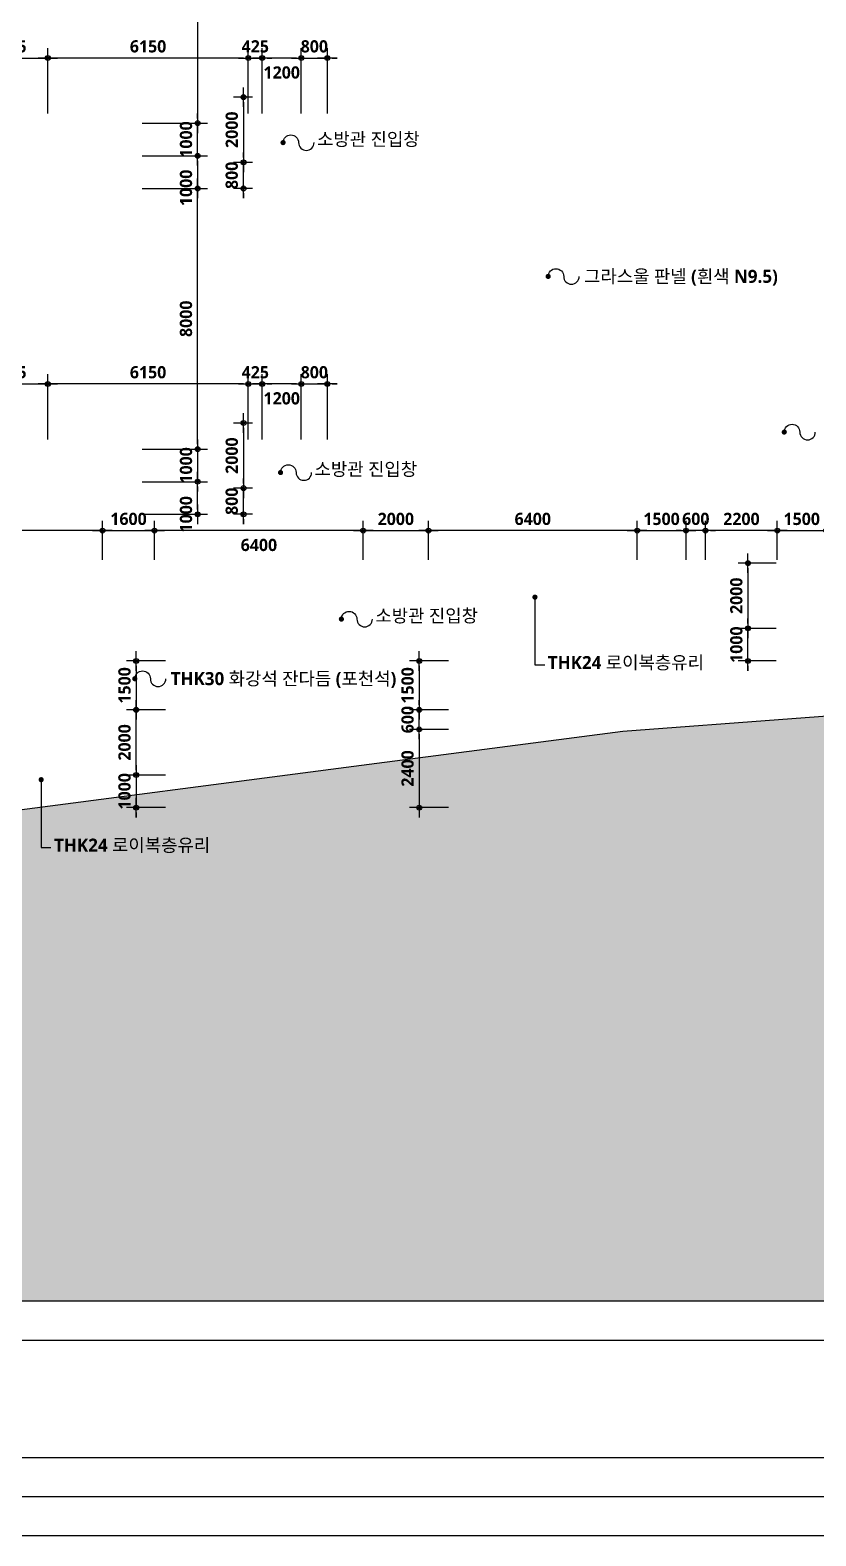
# Model space of a CAD drawing. Header units: millimetres. Extents: x 0 to 190005487, y 0 to 455456909.
# Drawn here: x 54906 to 79006, y 186976 to 233180 of the extents above; entities that cross this region are included whole.
import ezdxf

# ---------------------------------------------------------------- set-up
doc = ezdxf.new("R2010")
doc.units = ezdxf.units.MM
doc.header["$LTSCALE"] = 150
doc.header["$MEASUREMENT"] = 0
doc.header["$PDSIZE"] = -10
doc.layers.get('0').update_dxf_attribs({"linetype": 'CONTINUOUS'})
doc.layers.get('Defpoints').update_dxf_attribs({"color": 153, "linetype": 'CONTINUOUS'})
for name, color, linetype in [('A-ANNO-DIM', 4, 'CONTINUOUS'), ('A-ANNO-LEAD', 4, 'CONTINUOUS'), ('A-ANNO-TEXT1', 7, 'CONTINUOUS'), ('A-SECT-SOIL-PAT1', 253, 'CONTINUOUS')]:
    doc.layers.add(name, color=color, linetype=linetype)
doc.layers.add('Defpoint', color=161, linetype='CONTINUOUS', plot=False)
doc.styles.add('2020음성 1차', font='NanumGothicBold.ttf')
doc.styles.add('SH_대대리576', font='NanumGothicBold.ttf')
doc.dimstyles.new('SHP300내부', dxfattribs={"dimscale": 150, "dimtxt": 2.5, "dimasz": 1, "dimexe": 2, "dimexo": 2, "dimgap": 1, "dimtad": 1, "dimdec": 0, "dimzin": 0, "dimdsep": 46, "dimtxsty": 'SH_대대리576', "dimblk": 'DIMDOT', "dimcen": 0.09, "dimclrd": 256, "dimclre": 256, "dimclrt": 3, "dimadec": 0, "dimazin": 1, "dimtfac": 1, "dimtdec": 0, "dimtix": 1, "dimtmove": 2, "dimatfit": 0, "dimldrblk": 'DIMDOT', "dimfxl": 1, "dimtolj": 1, "dimtzin": 0, "dimlwd": -1, "dimlwe": -1, "dimarcsym": 0})

# ---------------------------------------------------------------- blocks, each defined once
blk = doc.blocks.new('DIMDOT')
at = {"color": 0}
blk.add_line((-2, 0), (2, 0), dxfattribs=at)
for radius in [0.5, 0.25]:
    blk.add_circle((0, 0), radius, dxfattribs=at)
blk = doc.blocks.new('*D5218')
at = {"layer": 'A-ANNO-DIM'}
for p, q in [((53023, 230623), (53023, 232623)), ((55448, 230623), (55448, 232623)), ((53173, 232323), (55298, 232323))]:
    blk.add_line(p, q, dxfattribs=at)
at = {"layer": 'Defpoints', "color": 0}
for p in [(55448, 232323), (53023, 230323), (55448, 230323)]:
    blk.add_point(p, dxfattribs=at)
at = {"layer": 'A-ANNO-DIM', "linetype": 'ByBlock', "xscale": 150, "yscale": 150, "zscale": 150, "rotation": 180}
blk.add_blockref('DIMDOT', (53023, 232323), dxfattribs=at)
at = {"layer": 'A-ANNO-DIM', "linetype": 'ByBlock', "xscale": 150, "yscale": 150, "zscale": 150}
blk.add_blockref('DIMDOT', (55448, 232323), dxfattribs=at)
at = {"layer": 'A-ANNO-DIM', "color": 3, "insert": (54236, 232680), "char_height": 375, "attachment_point": 5, "style": 'SH_대대리576'}
blk.add_mtext('\\A1;2425', dxfattribs=at)
blk = doc.blocks.new('*D5219')
at = {"layer": 'A-ANNO-DIM'}
for p, q in [((55448, 230623), (55448, 232623)), ((61598, 230623), (61598, 232623)), ((61448, 232323), (55598, 232323))]:
    blk.add_line(p, q, dxfattribs=at)
at = {"layer": 'Defpoints', "color": 0}
for p in [(55448, 232323), (55448, 230323), (61598, 230323)]:
    blk.add_point(p, dxfattribs=at)
at = {"layer": 'A-ANNO-DIM', "linetype": 'ByBlock', "xscale": 150, "yscale": 150, "zscale": 150, "rotation": 180}
blk.add_blockref('DIMDOT', (55448, 232323), dxfattribs=at)
at = {"layer": 'A-ANNO-DIM', "linetype": 'ByBlock', "xscale": 150, "yscale": 150, "zscale": 150}
blk.add_blockref('DIMDOT', (61598, 232323), dxfattribs=at)
at = {"layer": 'A-ANNO-DIM', "color": 3, "insert": (58523, 232680), "char_height": 375, "attachment_point": 5, "style": 'SH_대대리576'}
blk.add_mtext('\\A1;6150', dxfattribs=at)
blk = doc.blocks.new('*D5220')
at = {"layer": 'A-ANNO-DIM'}
for p, q in [((61598, 230623), (61598, 232623)), ((62023, 230623), (62023, 232623)), ((61448, 232323), (61298, 232323)), ((61598, 232323), (62023, 232323)), ((62173, 232323), (62323, 232323))]:
    blk.add_line(p, q, dxfattribs=at)
at = {"layer": 'Defpoints', "color": 0}
for p in [(62023, 232323), (61598, 230323), (62023, 230323)]:
    blk.add_point(p, dxfattribs=at)
at = {"layer": 'A-ANNO-DIM', "linetype": 'ByBlock', "xscale": 150, "yscale": 150, "zscale": 150}
blk.add_blockref('DIMDOT', (61598, 232323), dxfattribs=at)
at = {"layer": 'A-ANNO-DIM', "linetype": 'ByBlock', "xscale": 150, "yscale": 150, "zscale": 150, "rotation": 180}
blk.add_blockref('DIMDOT', (62023, 232323), dxfattribs=at)
at = {"layer": 'A-ANNO-DIM', "color": 3, "insert": (61811, 232680), "char_height": 375, "attachment_point": 5, "style": 'SH_대대리576'}
blk.add_mtext('\\A1;425', dxfattribs=at)
blk = doc.blocks.new('*D5250')
at = {"layer": 'A-ANNO-DIM'}
for p, q in [((62023, 230623), (62023, 232623)), ((63223, 230623), (63223, 232623)), ((63073, 232323), (62173, 232323))]:
    blk.add_line(p, q, dxfattribs=at)
at = {"layer": 'Defpoints', "color": 0}
for p in [(62023, 232323), (62023, 230323), (63223, 230323)]:
    blk.add_point(p, dxfattribs=at)
at = {"layer": 'A-ANNO-DIM', "linetype": 'ByBlock', "xscale": 150, "yscale": 150, "zscale": 150, "rotation": 180}
blk.add_blockref('DIMDOT', (62023, 232323), dxfattribs=at)
at = {"layer": 'A-ANNO-DIM', "linetype": 'ByBlock', "xscale": 150, "yscale": 150, "zscale": 150}
blk.add_blockref('DIMDOT', (63223, 232323), dxfattribs=at)
at = {"layer": 'A-ANNO-DIM', "color": 3, "insert": (62623, 231879), "char_height": 375, "attachment_point": 5, "style": 'SH_대대리576'}
blk.add_mtext('\\A1;1200', dxfattribs=at)
blk = doc.blocks.new('*D5251')
at = {"layer": 'A-ANNO-DIM'}
for p, q in [((63223, 230623), (63223, 232623)), ((64023, 230623), (64023, 232623)), ((63073, 232323), (62923, 232323)), ((63223, 232323), (64023, 232323)), ((64173, 232323), (64323, 232323))]:
    blk.add_line(p, q, dxfattribs=at)
at = {"layer": 'Defpoints', "color": 0}
for p in [(64023, 232323), (63223, 230323), (64023, 230323)]:
    blk.add_point(p, dxfattribs=at)
at = {"layer": 'A-ANNO-DIM', "linetype": 'ByBlock', "xscale": 150, "yscale": 150, "zscale": 150}
blk.add_blockref('DIMDOT', (63223, 232323), dxfattribs=at)
at = {"layer": 'A-ANNO-DIM', "linetype": 'ByBlock', "xscale": 150, "yscale": 150, "zscale": 150, "rotation": 180}
blk.add_blockref('DIMDOT', (64023, 232323), dxfattribs=at)
at = {"layer": 'A-ANNO-DIM', "color": 3, "insert": (63623, 232680), "char_height": 375, "attachment_point": 5, "style": 'SH_대대리576'}
blk.add_mtext('\\A1;800', dxfattribs=at)
blk = doc.blocks.new('*D5257')
at = {"layer": 'A-ANNO-DIM'}
for p, q in [((53023, 220623), (53023, 222623)), ((53173, 222323), (55298, 222323)), ((55448, 220623), (55448, 222623))]:
    blk.add_line(p, q, dxfattribs=at)
at = {"layer": 'Defpoints', "color": 0}
for p in [(55448, 222323), (53023, 220323), (55448, 220323)]:
    blk.add_point(p, dxfattribs=at)
at = {"layer": 'A-ANNO-DIM', "linetype": 'ByBlock', "xscale": 150, "yscale": 150, "zscale": 150, "rotation": 180}
blk.add_blockref('DIMDOT', (53023, 222323), dxfattribs=at)
at = {"layer": 'A-ANNO-DIM', "linetype": 'ByBlock', "xscale": 150, "yscale": 150, "zscale": 150}
blk.add_blockref('DIMDOT', (55448, 222323), dxfattribs=at)
at = {"layer": 'A-ANNO-DIM', "color": 3, "insert": (54236, 222680), "char_height": 375, "attachment_point": 5, "style": 'SH_대대리576'}
blk.add_mtext('\\A1;2425', dxfattribs=at)
blk = doc.blocks.new('*D5258')
at = {"layer": 'A-ANNO-DIM'}
for p, q in [((55448, 220623), (55448, 222623)), ((61448, 222323), (55598, 222323)), ((61598, 220623), (61598, 222623))]:
    blk.add_line(p, q, dxfattribs=at)
at = {"layer": 'Defpoints', "color": 0}
for p in [(55448, 222323), (55448, 220323), (61598, 220323)]:
    blk.add_point(p, dxfattribs=at)
at = {"layer": 'A-ANNO-DIM', "linetype": 'ByBlock', "xscale": 150, "yscale": 150, "zscale": 150, "rotation": 180}
blk.add_blockref('DIMDOT', (55448, 222323), dxfattribs=at)
at = {"layer": 'A-ANNO-DIM', "linetype": 'ByBlock', "xscale": 150, "yscale": 150, "zscale": 150}
blk.add_blockref('DIMDOT', (61598, 222323), dxfattribs=at)
at = {"layer": 'A-ANNO-DIM', "color": 3, "insert": (58523, 222680), "char_height": 375, "attachment_point": 5, "style": 'SH_대대리576'}
blk.add_mtext('\\A1;6150', dxfattribs=at)
blk = doc.blocks.new('*D5259')
at = {"layer": 'A-ANNO-DIM'}
for p, q in [((61448, 222323), (61298, 222323)), ((61598, 220623), (61598, 222623)), ((61598, 222323), (62023, 222323)), ((62023, 220623), (62023, 222623)), ((62173, 222323), (62323, 222323))]:
    blk.add_line(p, q, dxfattribs=at)
at = {"layer": 'Defpoints', "color": 0}
for p in [(62023, 222323), (61598, 220323), (62023, 220323)]:
    blk.add_point(p, dxfattribs=at)
at = {"layer": 'A-ANNO-DIM', "linetype": 'ByBlock', "xscale": 150, "yscale": 150, "zscale": 150}
blk.add_blockref('DIMDOT', (61598, 222323), dxfattribs=at)
at = {"layer": 'A-ANNO-DIM', "linetype": 'ByBlock', "xscale": 150, "yscale": 150, "zscale": 150, "rotation": 180}
blk.add_blockref('DIMDOT', (62023, 222323), dxfattribs=at)
at = {"layer": 'A-ANNO-DIM', "color": 3, "insert": (61811, 222680), "char_height": 375, "attachment_point": 5, "style": 'SH_대대리576'}
blk.add_mtext('\\A1;425', dxfattribs=at)
blk = doc.blocks.new('*D5260')
at = {"layer": 'A-ANNO-DIM'}
for p, q in [((62023, 220623), (62023, 222623)), ((63073, 222323), (62173, 222323)), ((63223, 220623), (63223, 222623))]:
    blk.add_line(p, q, dxfattribs=at)
at = {"layer": 'Defpoints', "color": 0}
for p in [(62023, 222323), (62023, 220323), (63223, 220323)]:
    blk.add_point(p, dxfattribs=at)
at = {"layer": 'A-ANNO-DIM', "linetype": 'ByBlock', "xscale": 150, "yscale": 150, "zscale": 150, "rotation": 180}
blk.add_blockref('DIMDOT', (62023, 222323), dxfattribs=at)
at = {"layer": 'A-ANNO-DIM', "linetype": 'ByBlock', "xscale": 150, "yscale": 150, "zscale": 150}
blk.add_blockref('DIMDOT', (63223, 222323), dxfattribs=at)
at = {"layer": 'A-ANNO-DIM', "color": 3, "insert": (62623, 221879), "char_height": 375, "attachment_point": 5, "style": 'SH_대대리576'}
blk.add_mtext('\\A1;1200', dxfattribs=at)
blk = doc.blocks.new('*D5261')
at = {"layer": 'A-ANNO-DIM'}
for p, q in [((63073, 222323), (62923, 222323)), ((63223, 220623), (63223, 222623)), ((63223, 222323), (64023, 222323)), ((64023, 220623), (64023, 222623)), ((64173, 222323), (64323, 222323))]:
    blk.add_line(p, q, dxfattribs=at)
at = {"layer": 'Defpoints', "color": 0}
for p in [(64023, 222323), (63223, 220323), (64023, 220323)]:
    blk.add_point(p, dxfattribs=at)
at = {"layer": 'A-ANNO-DIM', "linetype": 'ByBlock', "xscale": 150, "yscale": 150, "zscale": 150}
blk.add_blockref('DIMDOT', (63223, 222323), dxfattribs=at)
at = {"layer": 'A-ANNO-DIM', "linetype": 'ByBlock', "xscale": 150, "yscale": 150, "zscale": 150, "rotation": 180}
blk.add_blockref('DIMDOT', (64023, 222323), dxfattribs=at)
at = {"layer": 'A-ANNO-DIM', "color": 3, "insert": (63623, 222680), "char_height": 375, "attachment_point": 5, "style": 'SH_대대리576'}
blk.add_mtext('\\A1;800', dxfattribs=at)
blk = doc.blocks.new('*D5280')
at = {"layer": 'A-ANNO-DIM'}
for p, q in [((60044, 230473), (60044, 230623)), ((58344, 230323), (60344, 230323)), ((60044, 229323), (60044, 230323)), ((58344, 229323), (60344, 229323)), ((60044, 229173), (60044, 229023))]:
    blk.add_line(p, q, dxfattribs=at)
at = {"layer": 'Defpoints', "color": 0}
for p in [(58044, 230323), (60044, 230323), (58044, 229323)]:
    blk.add_point(p, dxfattribs=at)
at = {"layer": 'A-ANNO-DIM', "linetype": 'ByBlock', "xscale": 150, "yscale": 150, "zscale": 150}
for p, rotation in [((60044, 230323), 270), ((60044, 229323), 90)]:
    blk.add_blockref('DIMDOT', p, dxfattribs=dict(at, rotation=rotation))
at = {"layer": 'A-ANNO-DIM', "color": 3, "insert": (59688, 229823), "char_height": 375, "attachment_point": 5, "rotation": 90, "style": 'SH_대대리576'}
blk.add_mtext('\\A1;1000', dxfattribs=at)
blk = doc.blocks.new('*D5281')
at = {"layer": 'A-ANNO-DIM'}
for p, q in [((58344, 238323), (60344, 238323)), ((60044, 238173), (60044, 230473)), ((58344, 230323), (60344, 230323))]:
    blk.add_line(p, q, dxfattribs=at)
at = {"layer": 'Defpoints', "color": 0}
for p in [(58044, 238323), (58044, 230323), (60044, 230323)]:
    blk.add_point(p, dxfattribs=at)
at = {"layer": 'A-ANNO-DIM', "linetype": 'ByBlock', "xscale": 150, "yscale": 150, "zscale": 150}
for p, rotation in [((60044, 238323), 90), ((60044, 230323), 270)]:
    blk.add_blockref('DIMDOT', p, dxfattribs=dict(at, rotation=rotation))
at = {"layer": 'A-ANNO-DIM', "color": 3, "insert": (59687, 234323), "char_height": 375, "attachment_point": 5, "rotation": 90, "style": 'SH_대대리576'}
blk.add_mtext('\\A1;8000', dxfattribs=at)
blk = doc.blocks.new('*D5287')
at = {"layer": 'A-ANNO-DIM'}
for p, q in [((61723, 231123), (61148, 231123)), ((61448, 230973), (61448, 229273)), ((61723, 229123), (61148, 229123))]:
    blk.add_line(p, q, dxfattribs=at)
at = {"layer": 'Defpoints', "color": 0}
for p in [(62023, 231123), (61448, 229123), (62023, 229123)]:
    blk.add_point(p, dxfattribs=at)
at = {"layer": 'A-ANNO-DIM', "linetype": 'ByBlock', "xscale": 150, "yscale": 150, "zscale": 150}
for p, rotation in [((61448, 231123), 90), ((61448, 229123), 270)]:
    blk.add_blockref('DIMDOT', p, dxfattribs=dict(at, rotation=rotation))
at = {"layer": 'A-ANNO-DIM', "color": 3, "insert": (61092, 230123), "char_height": 375, "attachment_point": 5, "rotation": 90, "style": 'SH_대대리576'}
blk.add_mtext('\\A1;2000', dxfattribs=at)
blk = doc.blocks.new('*D5288')
at = {"layer": 'A-ANNO-DIM'}
for p, q in [((61448, 229273), (61448, 229423)), ((61723, 229123), (61148, 229123)), ((61448, 228323), (61448, 229123)), ((61723, 228323), (61148, 228323)), ((61448, 228173), (61448, 228023))]:
    blk.add_line(p, q, dxfattribs=at)
at = {"layer": 'Defpoints', "color": 0}
for p in [(61448, 229123), (62023, 229123), (62023, 228323)]:
    blk.add_point(p, dxfattribs=at)
at = {"layer": 'A-ANNO-DIM', "linetype": 'ByBlock', "xscale": 150, "yscale": 150, "zscale": 150}
for p, rotation in [((61448, 229123), 270), ((61448, 228323), 90)]:
    blk.add_blockref('DIMDOT', p, dxfattribs=dict(at, rotation=rotation))
at = {"layer": 'A-ANNO-DIM', "color": 3, "insert": (61091, 228723), "char_height": 375, "attachment_point": 5, "rotation": 90, "style": 'SH_대대리576'}
blk.add_mtext('\\A1;800', dxfattribs=at)
blk = doc.blocks.new('*D5289')
at = {"layer": 'A-ANNO-DIM'}
for p, q in [((61723, 221123), (61148, 221123)), ((61448, 220973), (61448, 219273)), ((61723, 219123), (61148, 219123))]:
    blk.add_line(p, q, dxfattribs=at)
at = {"layer": 'Defpoints', "color": 0}
for p in [(62023, 221123), (61448, 219123), (62023, 219123)]:
    blk.add_point(p, dxfattribs=at)
at = {"layer": 'A-ANNO-DIM', "linetype": 'ByBlock', "xscale": 150, "yscale": 150, "zscale": 150}
for p, rotation in [((61448, 221123), 90), ((61448, 219123), 270)]:
    blk.add_blockref('DIMDOT', p, dxfattribs=dict(at, rotation=rotation))
at = {"layer": 'A-ANNO-DIM', "color": 3, "insert": (61092, 220123), "char_height": 375, "attachment_point": 5, "rotation": 90, "style": 'SH_대대리576'}
blk.add_mtext('\\A1;2000', dxfattribs=at)
blk = doc.blocks.new('*D5290')
at = {"layer": 'A-ANNO-DIM'}
for p, q in [((61723, 219123), (61148, 219123)), ((61448, 219273), (61448, 219423)), ((61448, 218323), (61448, 219123)), ((61723, 218323), (61148, 218323)), ((61448, 218173), (61448, 218023))]:
    blk.add_line(p, q, dxfattribs=at)
at = {"layer": 'Defpoints', "color": 0}
for p in [(61448, 219123), (62023, 219123), (62023, 218323)]:
    blk.add_point(p, dxfattribs=at)
at = {"layer": 'A-ANNO-DIM', "linetype": 'ByBlock', "xscale": 150, "yscale": 150, "zscale": 150}
for p, rotation in [((61448, 219123), 270), ((61448, 218323), 90)]:
    blk.add_blockref('DIMDOT', p, dxfattribs=dict(at, rotation=rotation))
at = {"layer": 'A-ANNO-DIM', "color": 3, "insert": (61091, 218723), "char_height": 375, "attachment_point": 5, "rotation": 90, "style": 'SH_대대리576'}
blk.add_mtext('\\A1;800', dxfattribs=at)
blk = doc.blocks.new('*D5291')
at = {"layer": 'A-ANNO-DIM'}
for p, q in [((58344, 229323), (60344, 229323)), ((60044, 229173), (60044, 228473)), ((58344, 228323), (60344, 228323))]:
    blk.add_line(p, q, dxfattribs=at)
at = {"layer": 'Defpoints', "color": 0}
for p in [(58044, 229323), (58044, 228323), (60044, 228323)]:
    blk.add_point(p, dxfattribs=at)
at = {"layer": 'A-ANNO-DIM', "linetype": 'ByBlock', "xscale": 150, "yscale": 150, "zscale": 150}
for p, rotation in [((60044, 229323), 90), ((60044, 228323), 270)]:
    blk.add_blockref('DIMDOT', p, dxfattribs=dict(at, rotation=rotation))
at = {"layer": 'A-ANNO-DIM', "color": 3, "insert": (59688, 228340), "char_height": 375, "attachment_point": 5, "rotation": 90, "style": 'SH_대대리576'}
blk.add_mtext('\\A1;1000', dxfattribs=at)
blk = doc.blocks.new('*D5292')
at = {"layer": 'A-ANNO-DIM'}
for p, q in [((58344, 228323), (60344, 228323)), ((60044, 220473), (60044, 228173)), ((58344, 220323), (60344, 220323))]:
    blk.add_line(p, q, dxfattribs=at)
at = {"layer": 'Defpoints', "color": 0}
for p in [(58044, 228323), (60044, 228323), (58044, 220323)]:
    blk.add_point(p, dxfattribs=at)
at = {"layer": 'A-ANNO-DIM', "linetype": 'ByBlock', "xscale": 150, "yscale": 150, "zscale": 150}
for p, rotation in [((60044, 228323), 90), ((60044, 220323), 270)]:
    blk.add_blockref('DIMDOT', p, dxfattribs=dict(at, rotation=rotation))
at = {"layer": 'A-ANNO-DIM', "color": 3, "insert": (59687, 224323), "char_height": 375, "attachment_point": 5, "rotation": 90, "style": 'SH_대대리576'}
blk.add_mtext('\\A1;8000', dxfattribs=at)
blk = doc.blocks.new('*D5294')
at = {"layer": 'A-ANNO-DIM'}
for p, q in [((60044, 220473), (60044, 220623)), ((58344, 220323), (60344, 220323)), ((60044, 220323), (60044, 219323)), ((58344, 219323), (60344, 219323)), ((60044, 219173), (60044, 219023))]:
    blk.add_line(p, q, dxfattribs=at)
at = {"layer": 'Defpoints', "color": 0}
for p in [(58044, 220323), (58044, 219323), (60044, 219323)]:
    blk.add_point(p, dxfattribs=at)
at = {"layer": 'A-ANNO-DIM', "linetype": 'ByBlock', "xscale": 150, "yscale": 150, "zscale": 150}
for p, rotation in [((60044, 220323), 270), ((60044, 219323), 90)]:
    blk.add_blockref('DIMDOT', p, dxfattribs=dict(at, rotation=rotation))
at = {"layer": 'A-ANNO-DIM', "color": 3, "insert": (59688, 219823), "char_height": 375, "attachment_point": 5, "rotation": 90, "style": 'SH_대대리576'}
blk.add_mtext('\\A1;1000', dxfattribs=at)
blk = doc.blocks.new('*D5295')
at = {"layer": 'A-ANNO-DIM'}
for p, q in [((58344, 219323), (60344, 219323)), ((60044, 218473), (60044, 219173)), ((58344, 218323), (60344, 218323))]:
    blk.add_line(p, q, dxfattribs=at)
at = {"layer": 'Defpoints', "color": 0}
for p in [(58044, 219323), (60044, 219323), (58044, 218323)]:
    blk.add_point(p, dxfattribs=at)
at = {"layer": 'A-ANNO-DIM', "linetype": 'ByBlock', "xscale": 150, "yscale": 150, "zscale": 150}
for p, rotation in [((60044, 219323), 90), ((60044, 218323), 270)]:
    blk.add_blockref('DIMDOT', p, dxfattribs=dict(at, rotation=rotation))
at = {"layer": 'A-ANNO-DIM', "color": 3, "insert": (59688, 218323), "char_height": 375, "attachment_point": 5, "rotation": 90, "style": 'SH_대대리576'}
blk.add_mtext('\\A1;1000', dxfattribs=at)
blk = doc.blocks.new('*D5307')
at = {"layer": 'A-ANNO-DIM'}
for p, q in [((50723, 216923), (50723, 218123)), ((57123, 216923), (57123, 218123)), ((56973, 217823), (50873, 217823))]:
    blk.add_line(p, q, dxfattribs=at)
at = {"layer": 'Defpoints', "color": 0}
for p in [(50723, 217823), (50723, 216623), (57123, 216623)]:
    blk.add_point(p, dxfattribs=at)
at = {"layer": 'A-ANNO-DIM', "linetype": 'ByBlock', "xscale": 150, "yscale": 150, "zscale": 150, "rotation": 180}
blk.add_blockref('DIMDOT', (50723, 217823), dxfattribs=at)
at = {"layer": 'A-ANNO-DIM', "linetype": 'ByBlock', "xscale": 150, "yscale": 150, "zscale": 150}
blk.add_blockref('DIMDOT', (57123, 217823), dxfattribs=at)
at = {"layer": 'A-ANNO-DIM', "color": 3, "insert": (53923, 218180), "char_height": 375, "attachment_point": 5, "style": 'SH_대대리576'}
blk.add_mtext('\\A1;6400', dxfattribs=at)
blk = doc.blocks.new('*D5308')
at = {"layer": 'A-ANNO-DIM'}
for p, q in [((57123, 216923), (57123, 218123)), ((58723, 216923), (58723, 218123)), ((57273, 217823), (58573, 217823))]:
    blk.add_line(p, q, dxfattribs=at)
at = {"layer": 'Defpoints', "color": 0}
for p in [(58723, 217823), (57123, 216623), (58723, 216623)]:
    blk.add_point(p, dxfattribs=at)
at = {"layer": 'A-ANNO-DIM', "linetype": 'ByBlock', "xscale": 150, "yscale": 150, "zscale": 150, "rotation": 180}
blk.add_blockref('DIMDOT', (57123, 217823), dxfattribs=at)
at = {"layer": 'A-ANNO-DIM', "linetype": 'ByBlock', "xscale": 150, "yscale": 150, "zscale": 150}
blk.add_blockref('DIMDOT', (58723, 217823), dxfattribs=at)
at = {"layer": 'A-ANNO-DIM', "color": 3, "insert": (57923, 218180), "char_height": 375, "attachment_point": 5, "style": 'SH_대대리576'}
blk.add_mtext('\\A1;1600', dxfattribs=at)
blk = doc.blocks.new('*D5309')
at = {"layer": 'A-ANNO-DIM'}
for p, q in [((58723, 216923), (58723, 218123)), ((65123, 216923), (65123, 218123)), ((64973, 217823), (58873, 217823))]:
    blk.add_line(p, q, dxfattribs=at)
at = {"layer": 'Defpoints', "color": 0}
for p in [(58723, 217823), (58723, 216623), (65123, 216623)]:
    blk.add_point(p, dxfattribs=at)
at = {"layer": 'A-ANNO-DIM', "linetype": 'ByBlock', "xscale": 150, "yscale": 150, "zscale": 150, "rotation": 180}
blk.add_blockref('DIMDOT', (58723, 217823), dxfattribs=at)
at = {"layer": 'A-ANNO-DIM', "linetype": 'ByBlock', "xscale": 150, "yscale": 150, "zscale": 150}
blk.add_blockref('DIMDOT', (65123, 217823), dxfattribs=at)
at = {"layer": 'A-ANNO-DIM', "color": 3, "insert": (61923, 217380), "char_height": 375, "attachment_point": 5, "style": 'SH_대대리576'}
blk.add_mtext('\\A1;6400', dxfattribs=at)
blk = doc.blocks.new('*D5310')
at = {"layer": 'A-ANNO-DIM'}
for p, q in [((65123, 216923), (65123, 218123)), ((67123, 216923), (67123, 218123)), ((65273, 217823), (66973, 217823))]:
    blk.add_line(p, q, dxfattribs=at)
at = {"layer": 'Defpoints', "color": 0}
for p in [(67123, 217823), (65123, 216623), (67123, 216623)]:
    blk.add_point(p, dxfattribs=at)
at = {"layer": 'A-ANNO-DIM', "linetype": 'ByBlock', "xscale": 150, "yscale": 150, "zscale": 150, "rotation": 180}
blk.add_blockref('DIMDOT', (65123, 217823), dxfattribs=at)
at = {"layer": 'A-ANNO-DIM', "linetype": 'ByBlock', "xscale": 150, "yscale": 150, "zscale": 150}
blk.add_blockref('DIMDOT', (67123, 217823), dxfattribs=at)
at = {"layer": 'A-ANNO-DIM', "color": 3, "insert": (66123, 218179), "char_height": 375, "attachment_point": 5, "style": 'SH_대대리576'}
blk.add_mtext('\\A1;2000', dxfattribs=at)
blk = doc.blocks.new('*D5311')
at = {"layer": 'A-ANNO-DIM'}
for p, q in [((67123, 216923), (67123, 218123)), ((73523, 216923), (73523, 218123)), ((73373, 217823), (67273, 217823))]:
    blk.add_line(p, q, dxfattribs=at)
at = {"layer": 'Defpoints', "color": 0}
for p in [(67123, 217823), (67123, 216623), (73523, 216623)]:
    blk.add_point(p, dxfattribs=at)
at = {"layer": 'A-ANNO-DIM', "linetype": 'ByBlock', "xscale": 150, "yscale": 150, "zscale": 150, "rotation": 180}
blk.add_blockref('DIMDOT', (67123, 217823), dxfattribs=at)
at = {"layer": 'A-ANNO-DIM', "linetype": 'ByBlock', "xscale": 150, "yscale": 150, "zscale": 150}
blk.add_blockref('DIMDOT', (73523, 217823), dxfattribs=at)
at = {"layer": 'A-ANNO-DIM', "color": 3, "insert": (70323, 218180), "char_height": 375, "attachment_point": 5, "style": 'SH_대대리576'}
blk.add_mtext('\\A1;6400', dxfattribs=at)
blk = doc.blocks.new('*D5312')
at = {"layer": 'A-ANNO-DIM'}
for p, q in [((73523, 216923), (73523, 218123)), ((75023, 216923), (75023, 218123)), ((73673, 217823), (74873, 217823))]:
    blk.add_line(p, q, dxfattribs=at)
at = {"layer": 'Defpoints', "color": 0}
for p in [(75023, 217823), (73523, 216623), (75023, 216623)]:
    blk.add_point(p, dxfattribs=at)
at = {"layer": 'A-ANNO-DIM', "linetype": 'ByBlock', "xscale": 150, "yscale": 150, "zscale": 150, "rotation": 180}
blk.add_blockref('DIMDOT', (73523, 217823), dxfattribs=at)
at = {"layer": 'A-ANNO-DIM', "linetype": 'ByBlock', "xscale": 150, "yscale": 150, "zscale": 150}
blk.add_blockref('DIMDOT', (75023, 217823), dxfattribs=at)
at = {"layer": 'A-ANNO-DIM', "color": 3, "insert": (74273, 218179), "char_height": 375, "attachment_point": 5, "style": 'SH_대대리576'}
blk.add_mtext('\\A1;1500', dxfattribs=at)
blk = doc.blocks.new('*D5313')
at = {"layer": 'A-ANNO-DIM'}
for p, q in [((75623, 216923), (75623, 218123)), ((77823, 216923), (77823, 218123)), ((77673, 217823), (75773, 217823))]:
    blk.add_line(p, q, dxfattribs=at)
at = {"layer": 'Defpoints', "color": 0}
for p in [(75623, 217823), (75623, 216623), (77823, 216623)]:
    blk.add_point(p, dxfattribs=at)
at = {"layer": 'A-ANNO-DIM', "linetype": 'ByBlock', "xscale": 150, "yscale": 150, "zscale": 150, "rotation": 180}
blk.add_blockref('DIMDOT', (75623, 217823), dxfattribs=at)
at = {"layer": 'A-ANNO-DIM', "linetype": 'ByBlock', "xscale": 150, "yscale": 150, "zscale": 150}
blk.add_blockref('DIMDOT', (77823, 217823), dxfattribs=at)
at = {"layer": 'A-ANNO-DIM', "color": 3, "insert": (76723, 218179), "char_height": 375, "attachment_point": 5, "style": 'SH_대대리576'}
blk.add_mtext('\\A1;2200', dxfattribs=at)
blk = doc.blocks.new('*D5314')
at = {"layer": 'A-ANNO-DIM'}
for p, q in [((75023, 216923), (75023, 218123)), ((75623, 216923), (75623, 218123)), ((74873, 217823), (74723, 217823)), ((75623, 217823), (75023, 217823)), ((75773, 217823), (75923, 217823))]:
    blk.add_line(p, q, dxfattribs=at)
at = {"layer": 'Defpoints', "color": 0}
for p in [(75023, 217823), (75023, 216623), (75623, 216623)]:
    blk.add_point(p, dxfattribs=at)
at = {"layer": 'A-ANNO-DIM', "linetype": 'ByBlock', "xscale": 150, "yscale": 150, "zscale": 150}
blk.add_blockref('DIMDOT', (75023, 217823), dxfattribs=at)
at = {"layer": 'A-ANNO-DIM', "linetype": 'ByBlock', "xscale": 150, "yscale": 150, "zscale": 150, "rotation": 180}
blk.add_blockref('DIMDOT', (75623, 217823), dxfattribs=at)
at = {"layer": 'A-ANNO-DIM', "color": 3, "insert": (75323, 218180), "char_height": 375, "attachment_point": 5, "style": 'SH_대대리576'}
blk.add_mtext('\\A1;600', dxfattribs=at)
blk = doc.blocks.new('*D5315')
at = {"layer": 'A-ANNO-DIM'}
for p, q in [((77823, 216923), (77823, 218123)), ((79323, 216923), (79323, 218123)), ((77973, 217823), (79173, 217823))]:
    blk.add_line(p, q, dxfattribs=at)
at = {"layer": 'Defpoints', "color": 0}
for p in [(79323, 217823), (77823, 216623), (79323, 216623)]:
    blk.add_point(p, dxfattribs=at)
at = {"layer": 'A-ANNO-DIM', "linetype": 'ByBlock', "xscale": 150, "yscale": 150, "zscale": 150, "rotation": 180}
blk.add_blockref('DIMDOT', (77823, 217823), dxfattribs=at)
at = {"layer": 'A-ANNO-DIM', "linetype": 'ByBlock', "xscale": 150, "yscale": 150, "zscale": 150}
blk.add_blockref('DIMDOT', (79323, 217823), dxfattribs=at)
at = {"layer": 'A-ANNO-DIM', "color": 3, "insert": (78573, 218179), "char_height": 375, "attachment_point": 5, "style": 'SH_대대리576'}
blk.add_mtext('\\A1;1500', dxfattribs=at)
blk = doc.blocks.new('*D5352')
at = {"layer": 'A-ANNO-DIM'}
for p, q in [((59057, 213823), (57857, 213823)), ((58157, 213673), (58157, 212473)), ((59057, 212323), (57857, 212323))]:
    blk.add_line(p, q, dxfattribs=at)
at = {"layer": 'Defpoints', "color": 0}
for p in [(59357, 213823), (58157, 212323), (59357, 212323)]:
    blk.add_point(p, dxfattribs=at)
at = {"layer": 'A-ANNO-DIM', "linetype": 'ByBlock', "xscale": 150, "yscale": 150, "zscale": 150}
for p, rotation in [((58157, 213823), 90), ((58157, 212323), 270)]:
    blk.add_blockref('DIMDOT', p, dxfattribs=dict(at, rotation=rotation))
at = {"layer": 'A-ANNO-DIM', "color": 3, "insert": (57801, 213073), "char_height": 375, "attachment_point": 5, "rotation": 90, "style": 'SH_대대리576'}
blk.add_mtext('\\A1;1500', dxfattribs=at)
blk = doc.blocks.new('*D5353')
at = {"layer": 'A-ANNO-DIM'}
for p, q in [((59057, 212323), (57857, 212323)), ((58157, 210473), (58157, 212173)), ((59057, 210323), (57857, 210323))]:
    blk.add_line(p, q, dxfattribs=at)
at = {"layer": 'Defpoints', "color": 0}
for p in [(58157, 212323), (59357, 212323), (59357, 210323)]:
    blk.add_point(p, dxfattribs=at)
at = {"layer": 'A-ANNO-DIM', "linetype": 'ByBlock', "xscale": 150, "yscale": 150, "zscale": 150}
for p, rotation in [((58157, 212323), 90), ((58157, 210323), 270)]:
    blk.add_blockref('DIMDOT', p, dxfattribs=dict(at, rotation=rotation))
at = {"layer": 'A-ANNO-DIM', "color": 3, "insert": (57801, 211323), "char_height": 375, "attachment_point": 5, "rotation": 90, "style": 'SH_대대리576'}
blk.add_mtext('\\A1;2000', dxfattribs=at)
blk = doc.blocks.new('*D5354')
at = {"layer": 'A-ANNO-DIM'}
for p, q in [((59057, 210323), (57857, 210323)), ((58157, 210473), (58157, 210623)), ((58157, 210323), (58157, 209323)), ((59057, 209323), (57857, 209323)), ((58157, 209173), (58157, 209023))]:
    blk.add_line(p, q, dxfattribs=at)
at = {"layer": 'Defpoints', "color": 0}
for p in [(59357, 210323), (58157, 209323), (59357, 209323)]:
    blk.add_point(p, dxfattribs=at)
at = {"layer": 'A-ANNO-DIM', "linetype": 'ByBlock', "xscale": 150, "yscale": 150, "zscale": 150}
for p, rotation in [((58157, 210323), 270), ((58157, 209323), 90)]:
    blk.add_blockref('DIMDOT', p, dxfattribs=dict(at, rotation=rotation))
at = {"layer": 'A-ANNO-DIM', "color": 3, "insert": (57801, 209823), "char_height": 375, "attachment_point": 5, "rotation": 90, "style": 'SH_대대리576'}
blk.add_mtext('\\A1;1000', dxfattribs=at)
blk = doc.blocks.new('*D5355')
at = {"layer": 'A-ANNO-DIM'}
for p, q in [((67741, 213823), (66541, 213823)), ((66841, 213673), (66841, 212473)), ((67741, 212323), (66541, 212323))]:
    blk.add_line(p, q, dxfattribs=at)
at = {"layer": 'Defpoints', "color": 0}
for p in [(68041, 213823), (66841, 212323), (68041, 212323)]:
    blk.add_point(p, dxfattribs=at)
at = {"layer": 'A-ANNO-DIM', "linetype": 'ByBlock', "xscale": 150, "yscale": 150, "zscale": 150}
for p, rotation in [((66841, 213823), 90), ((66841, 212323), 270)]:
    blk.add_blockref('DIMDOT', p, dxfattribs=dict(at, rotation=rotation))
at = {"layer": 'A-ANNO-DIM', "color": 3, "insert": (66484, 213073), "char_height": 375, "attachment_point": 5, "rotation": 90, "style": 'SH_대대리576'}
blk.add_mtext('\\A1;1500', dxfattribs=at)
blk = doc.blocks.new('*D5356')
at = {"layer": 'A-ANNO-DIM'}
for p, q in [((66841, 212473), (66841, 212623)), ((67741, 212323), (66541, 212323)), ((66841, 211723), (66841, 212323)), ((67741, 211723), (66541, 211723)), ((66841, 211573), (66841, 211423))]:
    blk.add_line(p, q, dxfattribs=at)
at = {"layer": 'Defpoints', "color": 0}
for p in [(66841, 212323), (68041, 212323), (68041, 211723)]:
    blk.add_point(p, dxfattribs=at)
at = {"layer": 'A-ANNO-DIM', "linetype": 'ByBlock', "xscale": 150, "yscale": 150, "zscale": 150}
for p, rotation in [((66841, 212323), 270), ((66841, 211723), 90)]:
    blk.add_blockref('DIMDOT', p, dxfattribs=dict(at, rotation=rotation))
at = {"layer": 'A-ANNO-DIM', "color": 3, "insert": (66484, 212023), "char_height": 375, "attachment_point": 5, "rotation": 90, "style": 'SH_대대리576'}
blk.add_mtext('\\A1;600', dxfattribs=at)
blk = doc.blocks.new('*D5357')
at = {"layer": 'A-ANNO-DIM'}
for p, q in [((67741, 211723), (66541, 211723)), ((66841, 211573), (66841, 209473)), ((67741, 209323), (66541, 209323))]:
    blk.add_line(p, q, dxfattribs=at)
at = {"layer": 'Defpoints', "color": 0}
for p in [(68041, 211723), (66841, 209323), (68041, 209323)]:
    blk.add_point(p, dxfattribs=at)
at = {"layer": 'A-ANNO-DIM', "linetype": 'ByBlock', "xscale": 150, "yscale": 150, "zscale": 150}
for p, rotation in [((66841, 211723), 90), ((66841, 209323), 270)]:
    blk.add_blockref('DIMDOT', p, dxfattribs=dict(at, rotation=rotation))
at = {"layer": 'A-ANNO-DIM', "color": 3, "insert": (66484, 210523), "char_height": 375, "attachment_point": 5, "rotation": 90, "style": 'SH_대대리576'}
blk.add_mtext('\\A1;2400', dxfattribs=at)
blk = doc.blocks.new('*D5367')
at = {"layer": 'A-ANNO-DIM'}
for p, q in [((76923, 214973), (76923, 215123)), ((77788, 214823), (76623, 214823)), ((76923, 213823), (76923, 214823)), ((77788, 213823), (76623, 213823)), ((76923, 213673), (76923, 213523))]:
    blk.add_line(p, q, dxfattribs=at)
at = {"layer": 'Defpoints', "color": 0}
for p in [(76923, 214823), (78088, 214823), (78088, 213823)]:
    blk.add_point(p, dxfattribs=at)
at = {"layer": 'A-ANNO-DIM', "linetype": 'ByBlock', "xscale": 150, "yscale": 150, "zscale": 150}
for p, rotation in [((76923, 214823), 270), ((76923, 213823), 90)]:
    blk.add_blockref('DIMDOT', p, dxfattribs=dict(at, rotation=rotation))
at = {"layer": 'A-ANNO-DIM', "color": 3, "insert": (76568, 214323), "char_height": 375, "attachment_point": 5, "rotation": 90, "style": 'SH_대대리576'}
blk.add_mtext('\\A1;1000', dxfattribs=at)
blk = doc.blocks.new('*D5369')
at = {"layer": 'A-ANNO-DIM'}
for p, q in [((77788, 216823), (76623, 216823)), ((76923, 216673), (76923, 214973)), ((77788, 214823), (76623, 214823))]:
    blk.add_line(p, q, dxfattribs=at)
at = {"layer": 'Defpoints', "color": 0}
for p in [(78088, 216823), (76923, 214823), (78088, 214823)]:
    blk.add_point(p, dxfattribs=at)
at = {"layer": 'A-ANNO-DIM', "linetype": 'ByBlock', "xscale": 150, "yscale": 150, "zscale": 150}
for p, rotation in [((76923, 216823), 90), ((76923, 214823), 270)]:
    blk.add_blockref('DIMDOT', p, dxfattribs=dict(at, rotation=rotation))
at = {"layer": 'A-ANNO-DIM', "color": 3, "insert": (76567, 215823), "char_height": 375, "attachment_point": 5, "rotation": 90, "style": 'SH_대대리576'}
blk.add_mtext('\\A1;2000', dxfattribs=at)

msp = doc.modelspace()

# ---------------------------------------------------------------- hatches: boundary and pattern name
at = {"layer": 'A-SECT-SOIL-PAT1', "transparency": 33554687}
h = msp.add_hatch(color=256, dxfattribs=at)
h.dxf.hatch_style = 1
h.paths.add_polyline_path([(21523.3, 206423.1), (32921.6, 206423.1), (53004.3, 209046.6), (65072.2, 210623.1), (73087.1, 211670.1), (83455.1, 212444.8), (87501.2, 212747.1), (93823.2, 213219.5), (94523.3, 213281.5), (94523.3, 194175.9), (21523.3, 194175.9)])

# ---------------------------------------------------------------- linework, layer by layer
at = {"layer": 'A-ANNO-LEAD', "const_width": 79.4}
for points in [[(62624.2, 229728.5, 1), (62703.6, 229728.5, 1)], [(70754.8, 225622.1, 1), (70834.2, 225622.1, 1)], [(77996.9, 220846.7, 1), (78076.3, 220846.7, 1)], [(62547.4, 219604, 1), (62626.8, 219604, 1)], [(70349.4, 215781.7, 1), (70428.8, 215781.7, 1)], [(64413.1, 215107.4, 1), (64492.4, 215107.4, 1)], [(58077.1, 213277.8, 1), (58156.5, 213277.8, 1)], [(55204.7, 210179.2, 1), (55284, 210179.2, 1)]]:
    msp.add_lwpolyline(points, format="xyb", close=True, dxfattribs=at)
at = {"layer": 'A-ANNO-LEAD'}
for points in [[(62663.9, 229728.5, -1), (63140.1, 229728.5, 0.4142136), (63378.2, 229490.4, 0.4142136), (63616.3, 229728.5, 0.4142136)], [(70794.5, 225622.1, -1), (71270.7, 225622.1, 0.4142136), (71508.8, 225384, 0.4142136), (71746.9, 225622.1, 0.4142136)], [(78036.6, 220846.7, -1), (78512.8, 220846.7, 0.4142136), (78750.9, 220608.6, 0.4142136), (78989, 220846.7, 0.4142136)], [(62587.1, 219604, -1), (63063.3, 219604, 0.4142136), (63301.4, 219365.9, 0.4142136), (63539.5, 219604, 0.4142136)], [(64452.7, 215107.4, -1), (64928.9, 215107.4, 0.4142136), (65167, 214869.3, 0.4142136), (65405.1, 215107.4, 0.4142136)], [(58116.8, 213277.8, -1), (58593, 213277.8, 0.4142136), (58831.1, 213039.7, 0.4142136), (59069.1, 213277.8, 0.4142136)]]:
    msp.add_lwpolyline(points, format="xyb", dxfattribs=at)
for points in [[(70389.1, 215781.7), (70389.1, 213699.3), (70689.1, 213699.3)], [(55244.3, 210179.2), (55244.3, 208096.7), (55544.3, 208096.7)]]:
    msp.add_lwpolyline(points, dxfattribs=at)
at = {"layer": 'A-SECT-SOIL-PAT1'}
msp.add_lwpolyline([(21523.3, 206423.1), (32921.6, 206423.1), (53004.3, 209046.6), (65072.2, 210623.1), (73087.1, 211670.1), (83455.1, 212444.8), (87501.2, 212747.1), (93823.2, 213219.5), (94523.3, 213281.5), (94523.3, 194175.9), (21523.3, 194175.9)], close=True, dxfattribs=at)
at = {"layer": 'Defpoint'}
for points in [[(14323.3, 257323.1), (101723.3, 257323.1), (101723.3, 186975.9), (14323.3, 186975.9)], [(15523.3, 256123.1), (100523.3, 256123.1), (100523.3, 188175.9), (15523.3, 188175.9)], [(16723.3, 254923.1), (99323.3, 254923.1), (99323.3, 189375.9), (16723.3, 189375.9)], [(20323.3, 251323.1), (95723.3, 251323.1), (95723.3, 192975.9), (20323.3, 192975.9)], [(20323.3, 251323.1), (95723.3, 251323.1), (95723.3, 192975.9), (20323.3, 192975.9)], [(21523.3, 250123.1), (94523.3, 250123.1), (94523.3, 194175.9), (21523.3, 194175.9)]]:
    msp.add_lwpolyline(points, close=True, dxfattribs=at)

# ---------------------------------------------------------------- texts
at = {"layer": 'A-ANNO-TEXT1', "style": '2020음성 1차'}
for s, p in [('소방관 진입창', (63705.6, 229633.2)), ('그라스울 판넬 (흰색 N9.5)', (71895.8, 225425.5)), ('소방관 진입창', (63628.8, 219508.7)), ('소방관 진입창', (65494.5, 215012.1)), ('THK24 로이복층유리', (70784.4, 213574.2)), ('THK30 화강석 잔다듬 (포천석)', (59218.1, 213081.2)), ('THK24 로이복층유리', (55639.6, 207971.6))]:
    msp.add_text(s, height=400, dxfattribs=at).set_placement(p)

# ---------------------------------------------------------------- dimensions: what is measured, and where the dimension line sits
at = {"layer": 'A-ANNO-DIM'}
for base, p1, p2, angle, picture, middle in [((60043.7, 230323.1), (58043.7, 238323.1), (58043.7, 230323.1), 270, '*D5281', (59686.7, 234323.1)), ((55448.3, 232323.1, -103000), (53023.3, 230323.1, -103000), (55448.3, 230323.1, -103000), 0, '*D5218', (54235.8, 232679.8, -103000)), ((55448.3, 232323.1, -103000), (61598.3, 230323.1, -103000), (55448.3, 230323.1, -103000), 180, '*D5219', (58523.3, 232680.1, -103000)), ((62023.3, 232323.1, -103000), (61598.3, 230323.1, -103000), (62023.3, 230323.1, -103000), 0, '*D5220', (61810.8, 232679.8, -103000)), ((64023.3, 232323.1, -103000), (63223.3, 230323.1, -103000), (64023.3, 230323.1, -103000), 0, '*D5251', (63623.3, 232680.1, -103000)), ((61448.3, 229123.1), (62023.3, 231123.1), (62023.3, 229123.1), 270, '*D5287', (61092.2, 230123.1)), ((60043.7, 230323.1), (58043.7, 229323.1), (58043.7, 230323.1), 90, '*D5280', (59688.1, 229823.1)), ((61448.3, 229123.1), (62023.3, 228323.1), (62023.3, 229123.1), 90, '*D5288', (61091.4, 228723.1)), ((60043.7, 228323.1), (58043.7, 220323.1), (58043.7, 228323.1), 90, '*D5292', (59686.7, 224323.1)), ((55448.3, 222323.1, -103000), (53023.3, 220323.1, -103000), (55448.3, 220323.1, -103000), 0, '*D5257', (54235.8, 222679.8, -103000)), ((55448.3, 222323.1, -103000), (61598.3, 220323.1, -103000), (55448.3, 220323.1, -103000), 180, '*D5258', (58523.3, 222680.1, -103000)), ((62023.3, 222323.1, -103000), (61598.3, 220323.1, -103000), (62023.3, 220323.1, -103000), 0, '*D5259', (61810.8, 222679.8, -103000)), ((64023.3, 222323.1, -103000), (63223.3, 220323.1, -103000), (64023.3, 220323.1, -103000), 0, '*D5261', (63623.3, 222680.1, -103000)), ((61448.3, 219123.1), (62023.3, 221123.1), (62023.3, 219123.1), 270, '*D5289', (61092.2, 220123.1)), ((60043.7, 219323.1), (58043.7, 220323.1), (58043.7, 219323.1), 270, '*D5294', (59688.1, 219823.1)), ((61448.3, 219123.1), (62023.3, 218323.1), (62023.3, 219123.1), 90, '*D5290', (61091.4, 218723.1)), ((50723.3, 217823.1), (57123.3, 216623.1), (50723.3, 216623.1), 180, '*D5307', (53923.3, 218180.1)), ((58723.3, 217823.1), (57123.3, 216623.1), (58723.3, 216623.1), 0, '*D5308', (57923.3, 218180.1)), ((67123.3, 217823.1), (65123.3, 216623.1), (67123.3, 216623.1), 0, '*D5310', (66123.3, 218179.3)), ((67123.3, 217823.1), (73523.3, 216623.1), (67123.3, 216623.1), 180, '*D5311', (70323.3, 218180.1)), ((75023.3, 217823.1), (73523.3, 216623.1), (75023.3, 216623.1), 0, '*D5312', (74273.3, 218179.3)), ((75023.3, 217823.1), (75623.3, 216623.1), (75023.3, 216623.1), 180, '*D5314', (75323.3, 218180.1)), ((75623.3, 217823.1), (77823.3, 216623.1), (75623.3, 216623.1), 180, '*D5313', (76723.3, 218179.3)), ((79323.3, 217823.1), (77823.3, 216623.1), (79323.3, 216623.1), 0, '*D5315', (78573.3, 218179.3)), ((76923.3, 214823.1), (78088, 216823.1), (78088, 214823.1), 90, '*D5369', (76567.2, 215823.1)), ((76923.3, 214823.1), (78088, 213823.1), (78088, 214823.1), 270, '*D5367', (76567.7, 214323.1)), ((58156.8, 212323.1), (59356.8, 213823.1), (59356.8, 212323.1), 270, '*D5352', (57800.6, 213073.1)), ((66840.6, 212323.1), (68040.6, 213823.1), (68040.6, 212323.1), 270, '*D5355', (66484.5, 213073.1)), ((58156.8, 212323.1), (59356.8, 210323.1), (59356.8, 212323.1), 90, '*D5353', (57800.6, 211323.1)), ((66840.6, 212323.1), (68040.6, 211723.1), (68040.6, 212323.1), 90, '*D5356', (66483.7, 212023.1)), ((66840.6, 209323.1), (68040.6, 211723.1), (68040.6, 209323.1), 270, '*D5357', (66484.5, 210523.1)), ((58156.8, 209323.1), (59356.8, 210323.1), (59356.8, 209323.1), 270, '*D5354', (57801.2, 209823.1))]:
    dim = msp.add_linear_dim(base=base, p1=p1, p2=p2, angle=angle, dimstyle='SHP300내부', override={"dimtxsty": 'SH_대대리576', "dimldrblk": 'DIMDOT'}, dxfattribs=at)
    dim.commit()
    dim.dimension.update_dxf_attribs({"geometry": picture, "text_midpoint": middle})
for base, p1, p2, angle, picture, middle in [((62023.3, 232323.1, -103000), (63223.3, 230323.1, -103000), (62023.3, 230323.1, -103000), 180, '*D5250', (62623.3, 231879.3, -103000)), ((60043.7, 228323.1), (58043.7, 229323.1), (58043.7, 228323.1), 270, '*D5291', (59688.1, 228339.6)), ((62023.3, 222323.1, -103000), (63223.3, 220323.1, -103000), (62023.3, 220323.1, -103000), 180, '*D5260', (62623.3, 221879.3, -103000)), ((60043.7, 219323.1), (58043.7, 218323.1), (58043.7, 219323.1), 90, '*D5295', (59688.1, 218323.1)), ((58723.3, 217823.1), (65123.3, 216623.1), (58723.3, 216623.1), 180, '*D5309', (61923.3, 217380.1))]:
    dim = msp.add_linear_dim(base=base, p1=p1, p2=p2, angle=angle, dimstyle='SHP300내부', override={"dimtxsty": 'SH_대대리576', "dimldrblk": 'DIMDOT'}, dxfattribs=at)
    dim.commit()
    dim.dimension.update_dxf_attribs({"geometry": picture, "text_midpoint": middle, "dimtype": 160})

doc.saveas('drawing.dxf')
